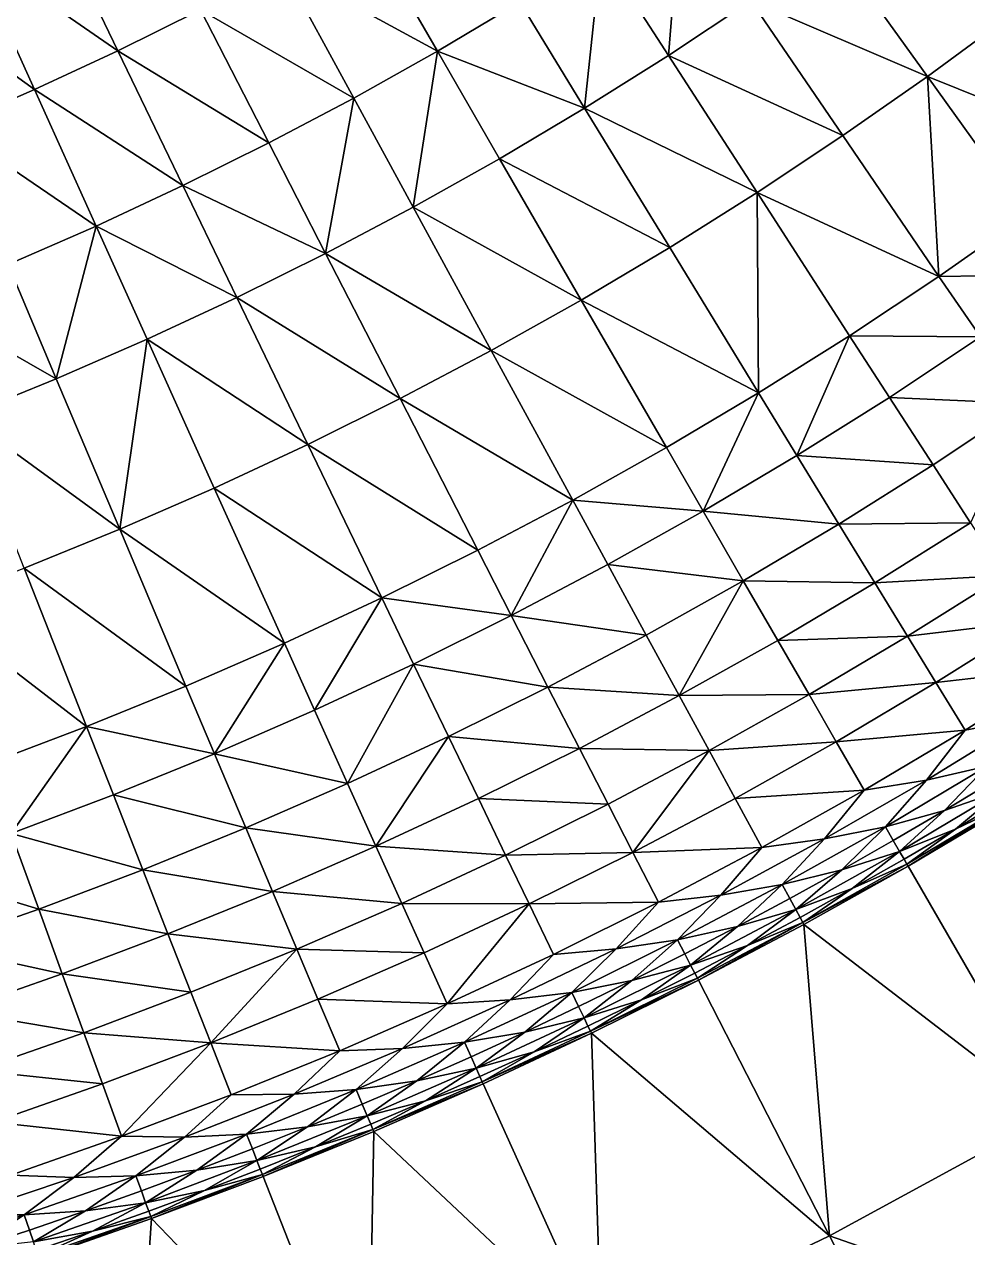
# Model space of a CAD drawing. Header units: millimetres. Extents: x -3250 to 5350, y -3250 to 3250.
# Drawn here: x 789 to 1281, y -2359 to -1725 of the extents above; entities that cross this region are included whole.
import ezdxf

# ---------------------------------------------------------------- set-up
doc = ezdxf.new("R2010")
doc.units = ezdxf.units.MM
doc.header["$MEASUREMENT"] = 0
doc.layers.add('MESH_3D', color=2, linetype='CONTINUOUS')

msp = doc.modelspace()

# ---------------------------------------------------------------- linework, layer by layer
at = {"layer": 'MESH_3D'}
for points in [[(2150.48, 2436.79, 32500), (-3128.53, 880.23, 32500), (-2326.57, -2269.27, 32500)], [(2150.48, 2436.79, 32500), (-2326.57, -2269.27, 32500), (3105.61, 957.95, 32500)], [(3105.61, 957.95, 32500), (-2326.57, -2269.27, 32500), (-1962.36, -2590.68, 32500)], [(3105.61, 957.95, 32500), (-1962.36, -2590.68, 32500), (-1625, -2814.58, 32500)], [(3105.61, 957.95, 32500), (-1625, -2814.58, 32500), (-723.19, -3168.52, 32500)], [(3105.61, 957.95, 32500), (-723.19, -3168.52, 32500), (1410.12, -2928.15, 32500)], [(1124.9, -1741.69, -698.41), (1089.74, -1687.25, -744.25), (1131.47, -1659.56, -744.25)], [(1167.97, -1713.1, -698.41), (1124.9, -1741.69, -698.41), (1131.47, -1659.56, -744.25)], [(837.56, -1739.21, -794.3), (760.88, -1686.29, -840.76), (802.68, -1666.79, -840.76)], [(880.66, -1717.79, -794.3), (837.56, -1739.21, -794.3), (802.68, -1666.79, -840.76)], [(1004.29, -1739.47, -744.25), (923.21, -1695.3, -794.3), (965.19, -1671.76, -794.3)], [(1047.34, -1713.9, -744.25), (1004.29, -1739.47, -744.25), (965.19, -1671.76, -794.3)], [(1260.11, -1752.71, -630.5), (1167.97, -1713.1, -698.41), (1210.32, -1683.45, -698.41)], [(1303.42, -1720.75, -630.5), (1260.11, -1752.71, -630.5), (1210.32, -1683.45, -698.41)], [(793.94, -1759.55, -794.3), (718.6, -1704.73, -840.76), (760.88, -1686.29, -840.76)], [(837.56, -1739.21, -794.3), (793.94, -1759.55, -794.3), (760.88, -1686.29, -840.76)], [(1081.13, -1769.19, -698.41), (1047.34, -1713.9, -744.25), (1089.74, -1687.25, -744.25)], [(1124.9, -1741.69, -698.41), (1081.13, -1769.19, -698.41), (1089.74, -1687.25, -744.25)], [(960.61, -1763.97, -744.25), (880.66, -1717.79, -794.3), (923.21, -1695.3, -794.3)], [(1004.29, -1739.47, -744.25), (960.61, -1763.97, -744.25), (923.21, -1695.3, -794.3)], [(793.94, -1759.55, -794.3), (749.83, -1778.8, -794.3), (718.6, -1704.73, -840.76)], [(1081.13, -1769.19, -698.41), (1004.29, -1739.47, -744.25), (1047.34, -1713.9, -744.25)], [(1216.02, -1783.58, -630.5), (1124.9, -1741.69, -698.41), (1167.97, -1713.1, -698.41)], [(1260.11, -1752.71, -630.5), (1216.02, -1783.58, -630.5), (1167.97, -1713.1, -698.41)], [(916.33, -1787.37, -744.25), (837.56, -1739.21, -794.3), (880.66, -1717.79, -794.3)], [(960.61, -1763.97, -744.25), (916.33, -1787.37, -744.25), (880.66, -1717.79, -794.3)], [(1357.13, -1791.65, -547.31), (1260.11, -1752.71, -630.5), (1303.42, -1720.75, -630.5)], [(871.49, -1809.66, -744.25), (793.94, -1759.55, -794.3), (837.56, -1739.21, -794.3)], [(916.33, -1787.37, -744.25), (871.49, -1809.66, -744.25), (837.56, -1739.21, -794.3)], [(991.6, -1820.88, -698.41), (960.61, -1763.97, -744.25), (1004.29, -1739.47, -744.25)], [(1036.69, -1795.6, -698.41), (991.6, -1820.88, -698.41), (1004.29, -1739.47, -744.25)], [(1081.13, -1769.19, -698.41), (1036.69, -1795.6, -698.41), (1004.29, -1739.47, -744.25)], [(1171.18, -1813.34, -630.5), (1081.13, -1769.19, -698.41), (1124.9, -1741.69, -698.41)], [(1216.02, -1783.58, -630.5), (1171.18, -1813.34, -630.5), (1124.9, -1741.69, -698.41)], [(1266.13, -1857.07, -547.31), (1216.02, -1783.58, -630.5), (1260.11, -1752.71, -630.5)], [(1312.04, -1824.93, -547.31), (1266.13, -1857.07, -547.31), (1260.11, -1752.71, -630.5)], [(1357.13, -1791.65, -547.31), (1312.04, -1824.93, -547.31), (1260.11, -1752.71, -630.5)], [(826.1, -1830.82, -744.25), (749.83, -1778.8, -794.3), (793.94, -1759.55, -794.3)], [(871.49, -1809.66, -744.25), (826.1, -1830.82, -744.25), (793.94, -1759.55, -794.3)], [(945.9, -1845.04, -698.41), (916.33, -1787.37, -744.25), (960.61, -1763.97, -744.25)], [(991.6, -1820.88, -698.41), (945.9, -1845.04, -698.41), (960.61, -1763.97, -744.25)], [(1125.61, -1841.97, -630.5), (1036.69, -1795.6, -698.41), (1081.13, -1769.19, -698.41)], [(1171.18, -1813.34, -630.5), (1125.61, -1841.97, -630.5), (1081.13, -1769.19, -698.41)], [(826.1, -1830.82, -744.25), (780.2, -1850.85, -744.25), (749.83, -1778.8, -794.3)], [(1266.13, -1857.07, -547.31), (1171.18, -1813.34, -630.5), (1216.02, -1783.58, -630.5)], [(945.9, -1845.04, -698.41), (871.49, -1809.66, -744.25), (916.33, -1787.37, -744.25)], [(1079.34, -1869.46, -630.5), (991.6, -1820.88, -698.41), (1036.69, -1795.6, -698.41)], [(1125.61, -1841.97, -630.5), (1079.34, -1869.46, -630.5), (1036.69, -1795.6, -698.41)], [(899.6, -1868.05, -698.41), (826.1, -1830.82, -744.25), (871.49, -1809.66, -744.25)], [(945.9, -1845.04, -698.41), (899.6, -1868.05, -698.41), (871.49, -1809.66, -744.25)], [(1171.99, -1917.88, -547.31), (1125.61, -1841.97, -630.5), (1171.18, -1813.34, -630.5)], [(1219.44, -1888.06, -547.31), (1171.99, -1917.88, -547.31), (1171.18, -1813.34, -630.5)], [(1266.13, -1857.07, -547.31), (1219.44, -1888.06, -547.31), (1171.18, -1813.34, -630.5)], [(1032.39, -1895.79, -630.5), (945.9, -1845.04, -698.41), (991.6, -1820.88, -698.41)], [(1079.34, -1869.46, -630.5), (1032.39, -1895.79, -630.5), (991.6, -1820.88, -698.41)], [(1334.4, -1856.04, -506.08), (1266.13, -1857.07, -547.31), (1312.04, -1824.93, -547.31)], [(805.37, -1910.57, -698.41), (780.2, -1850.85, -744.25), (826.1, -1830.82, -744.25)], [(852.75, -1889.89, -698.41), (805.37, -1910.57, -698.41), (826.1, -1830.82, -744.25)], [(899.6, -1868.05, -698.41), (852.75, -1889.89, -698.41), (826.1, -1830.82, -744.25)], [(1171.99, -1917.88, -547.31), (1079.34, -1869.46, -630.5), (1125.61, -1841.97, -630.5)], [(984.81, -1920.94, -630.5), (899.6, -1868.05, -698.41), (945.9, -1845.04, -698.41)], [(1032.39, -1895.79, -630.5), (984.81, -1920.94, -630.5), (945.9, -1845.04, -698.41)], [(805.37, -1910.57, -698.41), (733.81, -1869.73, -744.25), (780.2, -1850.85, -744.25)], [(1334.4, -1856.04, -506.08), (1287.72, -1888.73, -506.08), (1266.13, -1857.07, -547.31)], [(1287.72, -1888.73, -506.08), (1219.44, -1888.06, -547.31), (1266.13, -1857.07, -547.31)], [(936.61, -1944.9, -630.5), (852.75, -1889.89, -698.41), (899.6, -1868.05, -698.41)], [(984.81, -1920.94, -630.5), (936.61, -1944.9, -630.5), (899.6, -1868.05, -698.41)], [(1123.81, -1946.5, -547.31), (1032.39, -1895.79, -630.5), (1079.34, -1869.46, -630.5)], [(1171.99, -1917.88, -547.31), (1123.81, -1946.5, -547.31), (1079.34, -1869.46, -630.5)], [(805.37, -1910.57, -698.41), (757.49, -1930.05, -698.41), (733.81, -1869.73, -744.25)], [(1191.97, -1950.57, -506.08), (1171.99, -1917.88, -547.31), (1219.44, -1888.06, -547.31)], [(1240.23, -1920.25, -506.08), (1191.97, -1950.57, -506.08), (1219.44, -1888.06, -547.31)], [(1287.72, -1888.73, -506.08), (1240.23, -1920.25, -506.08), (1219.44, -1888.06, -547.31)], [(838.5, -1989.16, -630.5), (805.37, -1910.57, -698.41), (852.75, -1889.89, -698.41)], [(887.83, -1967.64, -630.5), (838.5, -1989.16, -630.5), (852.75, -1889.89, -698.41)], [(936.61, -1944.9, -630.5), (887.83, -1967.64, -630.5), (852.75, -1889.89, -698.41)], [(1311.37, -1923.43, -455.71), (1240.23, -1920.25, -506.08), (1287.72, -1888.73, -506.08)], [(1074.94, -1973.91, -547.31), (984.81, -1920.94, -630.5), (1032.39, -1895.79, -630.5)], [(1123.81, -1946.5, -547.31), (1074.94, -1973.91, -547.31), (1032.39, -1895.79, -630.5)], [(838.5, -1989.16, -630.5), (757.49, -1930.05, -698.41), (805.37, -1910.57, -698.41)], [(1142.97, -1979.68, -506.08), (1123.81, -1946.5, -547.31), (1171.99, -1917.88, -547.31)], [(1191.97, -1950.57, -506.08), (1142.97, -1979.68, -506.08), (1171.99, -1917.88, -547.31)], [(1263.01, -1955.53, -455.71), (1191.97, -1950.57, -506.08), (1240.23, -1920.25, -506.08)], [(1311.37, -1923.43, -455.71), (1263.01, -1955.53, -455.71), (1240.23, -1920.25, -506.08)], [(1025.39, -2000.1, -547.31), (936.61, -1944.9, -630.5), (984.81, -1920.94, -630.5)], [(1074.94, -1973.91, -547.31), (1025.39, -2000.1, -547.31), (984.81, -1920.94, -630.5)], [(1282.54, -1985.76, -406.77), (1263.01, -1955.53, -455.71), (1311.37, -1923.43, -455.71)], [(838.5, -1989.16, -630.5), (788.65, -2009.45, -630.5), (757.49, -1930.05, -698.41)], [(975.21, -2025.04, -547.31), (887.83, -1967.64, -630.5), (936.61, -1944.9, -630.5)], [(1025.39, -2000.1, -547.31), (975.21, -2025.04, -547.31), (936.61, -1944.9, -630.5)], [(1142.97, -1979.68, -506.08), (1074.94, -1973.91, -547.31), (1123.81, -1946.5, -547.31)], [(1213.87, -1986.41, -455.71), (1142.97, -1979.68, -506.08), (1191.97, -1950.57, -506.08)], [(1263.01, -1955.53, -455.71), (1213.87, -1986.41, -455.71), (1191.97, -1950.57, -506.08)], [(1282.54, -1985.76, -406.77), (1213.87, -1986.41, -455.71), (1263.01, -1955.53, -455.71)], [(924.42, -2048.72, -547.31), (838.5, -1989.16, -630.5), (887.83, -1967.64, -630.5)], [(975.21, -2025.04, -547.31), (924.42, -2048.72, -547.31), (887.83, -1967.64, -630.5)], [(1042.87, -2034.2, -506.08), (1025.39, -2000.1, -547.31), (1074.94, -1973.91, -547.31)], [(1093.26, -2007.56, -506.08), (1042.87, -2034.2, -506.08), (1074.94, -1973.91, -547.31)], [(1142.97, -1979.68, -506.08), (1093.26, -2007.56, -506.08), (1074.94, -1973.91, -547.31)], [(1163.97, -2016.05, -455.71), (1093.26, -2007.56, -506.08), (1142.97, -1979.68, -506.08)], [(1213.87, -1986.41, -455.71), (1163.97, -2016.05, -455.71), (1142.97, -1979.68, -506.08)], [(873.06, -2071.13, -547.31), (788.65, -2009.45, -630.5), (838.5, -1989.16, -630.5)], [(924.42, -2048.72, -547.31), (873.06, -2071.13, -547.31), (838.5, -1989.16, -630.5)], [(1232.63, -2017.12, -406.77), (1163.97, -2016.05, -455.71), (1213.87, -1986.41, -455.71)], [(1282.54, -1985.76, -406.77), (1232.63, -2017.12, -406.77), (1213.87, -1986.41, -455.71)], [(1300.28, -2013.23, -355.73), (1232.63, -2017.12, -406.77), (1282.54, -1985.76, -406.77)], [(1042.87, -2034.2, -506.08), (975.21, -2025.04, -547.31), (1025.39, -2000.1, -547.31)], [(1113.35, -2044.45, -455.71), (1042.87, -2034.2, -506.08), (1093.26, -2007.56, -506.08)], [(1163.97, -2016.05, -455.71), (1113.35, -2044.45, -455.71), (1093.26, -2007.56, -506.08)], [(821.15, -2092.25, -547.31), (738.31, -2028.49, -630.5), (788.65, -2009.45, -630.5)], [(873.06, -2071.13, -547.31), (821.15, -2092.25, -547.31), (788.65, -2009.45, -630.5)], [(1300.28, -2013.23, -355.73), (1249.69, -2045.02, -355.73), (1232.63, -2017.12, -406.77)], [(1315.69, -2037.09, -303.82), (1249.69, -2045.02, -355.73), (1300.28, -2013.23, -355.73)], [(1130.56, -2076.05, -406.77), (1113.35, -2044.45, -455.71), (1163.97, -2016.05, -455.71)], [(1181.96, -2047.22, -406.77), (1130.56, -2076.05, -406.77), (1163.97, -2016.05, -455.71)], [(1232.63, -2017.12, -406.77), (1181.96, -2047.22, -406.77), (1163.97, -2016.05, -455.71)], [(1249.69, -2045.02, -355.73), (1181.96, -2047.22, -406.77), (1232.63, -2017.12, -406.77)], [(940.18, -2083.65, -506.08), (924.42, -2048.72, -547.31), (975.21, -2025.04, -547.31)], [(991.83, -2059.56, -506.08), (940.18, -2083.65, -506.08), (975.21, -2025.04, -547.31)], [(1042.87, -2034.2, -506.08), (991.83, -2059.56, -506.08), (975.21, -2025.04, -547.31)], [(821.15, -2092.25, -547.31), (768.73, -2112.08, -547.31), (738.31, -2028.49, -630.5)], [(1062.03, -2071.57, -455.71), (991.83, -2059.56, -506.08), (1042.87, -2034.2, -506.08)], [(1113.35, -2044.45, -455.71), (1062.03, -2071.57, -455.71), (1042.87, -2034.2, -506.08)], [(1315.69, -2037.09, -303.82), (1264.5, -2069.26, -303.82), (1249.69, -2045.02, -355.73)], [(1331.53, -2061.61, -238.11), (1264.5, -2069.26, -303.82), (1315.69, -2037.09, -303.82)], [(1130.56, -2076.05, -406.77), (1062.03, -2071.57, -455.71), (1113.35, -2044.45, -455.71)], [(1249.69, -2045.02, -355.73), (1198.31, -2075.54, -355.73), (1181.96, -2047.22, -406.77)], [(1264.5, -2069.26, -303.82), (1198.31, -2075.54, -355.73), (1249.69, -2045.02, -355.73)], [(887.94, -2106.44, -506.08), (873.06, -2071.13, -547.31), (924.42, -2048.72, -547.31)], [(940.18, -2083.65, -506.08), (887.94, -2106.44, -506.08), (924.42, -2048.72, -547.31)], [(1198.31, -2075.54, -355.73), (1130.56, -2076.05, -406.77), (1181.96, -2047.22, -406.77)], [(957.45, -2121.93, -455.71), (940.18, -2083.65, -506.08), (991.83, -2059.56, -506.08)], [(1010.06, -2097.4, -455.71), (957.45, -2121.93, -455.71), (991.83, -2059.56, -506.08)], [(1062.03, -2071.57, -455.71), (1010.06, -2097.4, -455.71), (991.83, -2059.56, -506.08)], [(1331.53, -2061.61, -238.11), (1279.72, -2094.17, -238.11), (1264.5, -2069.26, -303.82)], [(1312.03, -2088.08, -205.25), (1279.72, -2094.17, -238.11), (1331.53, -2061.61, -238.11)], [(887.94, -2106.44, -506.08), (821.15, -2092.25, -547.31), (873.06, -2071.13, -547.31)], [(1078.45, -2103.59, -406.77), (1010.06, -2097.4, -455.71), (1062.03, -2071.57, -455.71)], [(1130.56, -2076.05, -406.77), (1078.45, -2103.59, -406.77), (1062.03, -2071.57, -455.71)], [(1264.5, -2069.26, -303.82), (1212.52, -2100.14, -303.82), (1198.31, -2075.54, -355.73)], [(1279.72, -2094.17, -238.11), (1212.52, -2100.14, -303.82), (1264.5, -2069.26, -303.82)], [(1146.2, -2104.77, -355.73), (1078.45, -2103.59, -406.77), (1130.56, -2076.05, -406.77)], [(1198.31, -2075.54, -355.73), (1146.2, -2104.77, -355.73), (1130.56, -2076.05, -406.77)], [(1212.52, -2100.14, -303.82), (1146.2, -2104.77, -355.73), (1198.31, -2075.54, -355.73)], [(957.45, -2121.93, -455.71), (887.94, -2106.44, -506.08), (940.18, -2083.65, -506.08)], [(1312.03, -2088.08, -205.25), (1291.21, -2112.97, -171.85), (1259.56, -2120.14, -205.25)], [(1312.03, -2088.08, -205.25), (1259.56, -2120.14, -205.25), (1279.72, -2094.17, -238.11)], [(781.84, -2148.08, -506.08), (768.73, -2112.08, -547.31), (821.15, -2092.25, -547.31)], [(835.15, -2127.92, -506.08), (781.84, -2148.08, -506.08), (821.15, -2092.25, -547.31)], [(887.94, -2106.44, -506.08), (835.15, -2127.92, -506.08), (821.15, -2092.25, -547.31)], [(972.25, -2154.73, -406.77), (957.45, -2121.93, -455.71), (1010.06, -2097.4, -455.71)], [(1025.67, -2129.82, -406.77), (972.25, -2154.73, -406.77), (1010.06, -2097.4, -455.71)], [(1078.45, -2103.59, -406.77), (1025.67, -2129.82, -406.77), (1010.06, -2097.4, -455.71)], [(1279.72, -2094.17, -238.11), (1227.11, -2125.42, -238.11), (1212.52, -2100.14, -303.82)], [(1259.56, -2120.14, -205.25), (1227.11, -2125.42, -238.11), (1279.72, -2094.17, -238.11)], [(1093.37, -2132.69, -355.73), (1025.67, -2129.82, -406.77), (1078.45, -2103.59, -406.77)], [(1146.2, -2104.77, -355.73), (1093.37, -2132.69, -355.73), (1078.45, -2103.59, -406.77)], [(1212.52, -2100.14, -303.82), (1159.78, -2129.71, -303.82), (1146.2, -2104.77, -355.73)], [(1227.11, -2125.42, -238.11), (1159.78, -2129.71, -303.82), (1212.52, -2100.14, -303.82)], [(904.25, -2145.14, -455.71), (835.15, -2127.92, -506.08), (887.94, -2106.44, -506.08)], [(957.45, -2121.93, -455.71), (904.25, -2145.14, -455.71), (887.94, -2106.44, -506.08)], [(1106.32, -2157.97, -303.82), (1093.37, -2132.69, -355.73), (1146.2, -2104.77, -355.73)], [(1159.78, -2129.71, -303.82), (1106.32, -2157.97, -303.82), (1146.2, -2104.77, -355.73)], [(1259.56, -2120.14, -205.25), (1291.21, -2112.97, -171.85), (1238.13, -2144.5, -171.85)], [(1269, -2136.03, -138.74), (1238.13, -2144.5, -171.85), (1291.21, -2112.97, -171.85)], [(1295.53, -2120.05, -138.74), (1269, -2136.03, -138.74), (1291.21, -2112.97, -171.85)], [(972.25, -2154.73, -406.77), (904.25, -2145.14, -455.71), (957.45, -2121.93, -455.71)], [(1259.56, -2120.14, -205.25), (1206.31, -2150.88, -205.25), (1227.11, -2125.42, -238.11)], [(1259.56, -2120.14, -205.25), (1238.13, -2144.5, -171.85), (1206.31, -2150.88, -205.25)], [(1295.53, -2120.05, -138.74), (1298.96, -2125.65, -105.25), (1269, -2136.03, -138.74)], [(850.49, -2167.02, -455.71), (781.84, -2148.08, -506.08), (835.15, -2127.92, -506.08)], [(904.25, -2145.14, -455.71), (850.49, -2167.02, -455.71), (835.15, -2127.92, -506.08)], [(1227.11, -2125.42, -238.11), (1173.74, -2155.35, -238.11), (1159.78, -2129.71, -303.82)], [(1206.31, -2150.88, -205.25), (1173.74, -2155.35, -238.11), (1227.11, -2125.42, -238.11)], [(1269, -2136.03, -138.74), (1298.96, -2125.65, -105.25), (1245.56, -2157.38, -105.25)], [(1274.78, -2145.75, -71.93), (1245.56, -2157.38, -105.25), (1298.96, -2125.65, -105.25)], [(1301.43, -2129.69, -71.93), (1274.78, -2145.75, -71.93), (1298.96, -2125.65, -105.25)], [(1039.86, -2159.29, -355.73), (972.25, -2154.73, -406.77), (1025.67, -2129.82, -406.77)], [(1093.37, -2132.69, -355.73), (1039.86, -2159.29, -355.73), (1025.67, -2129.82, -406.77)], [(1106.32, -2157.97, -303.82), (1039.86, -2159.29, -355.73), (1093.37, -2132.69, -355.73)], [(1173.74, -2155.35, -238.11), (1106.32, -2157.97, -303.82), (1159.78, -2129.71, -303.82)], [(1302.97, -2132.22, -38.42), (1250, -2165.06), (1249.41, -2164.04, -38.42)], [(1274.78, -2145.75, -71.93), (1302.97, -2132.22, -38.42), (1249.41, -2164.04, -38.42)], [(1302.97, -2132.22, -38.42), (1303.59, -2133.23), (1250, -2165.06)], [(1303.59, -2133.23, 24000), (1250, -2165.06), (1303.59, -2133.23)], [(1303.59, -2133.23, 24000), (1250, -2165.06, 24000), (1250, -2165.06)], [(1325, -2294.97, 24200), (1250, -2165.06, 24000), (1303.59, -2133.23, 24000)], [(1301.43, -2129.69, -71.93), (1302.97, -2132.22, -38.42), (1274.78, -2145.75, -71.93)], [(1269, -2136.03, -138.74), (1242.28, -2151.69, -138.74), (1238.13, -2144.5, -171.85)], [(1269, -2136.03, -138.74), (1245.56, -2157.38, -105.25), (1242.28, -2151.69, -138.74)], [(796.2, -2187.55, -455.71), (728.04, -2166.91, -506.08), (781.84, -2148.08, -506.08)], [(850.49, -2167.02, -455.71), (796.2, -2187.55, -455.71), (781.84, -2148.08, -506.08)], [(918.23, -2178.3, -406.77), (850.49, -2167.02, -455.71), (904.25, -2145.14, -455.71)], [(972.25, -2154.73, -406.77), (918.23, -2178.3, -406.77), (904.25, -2145.14, -455.71)], [(1206.31, -2150.88, -205.25), (1238.13, -2144.5, -171.85), (1184.28, -2174.71, -171.85)], [(1215.36, -2167, -138.74), (1184.28, -2174.71, -171.85), (1238.13, -2144.5, -171.85)], [(1242.28, -2151.69, -138.74), (1215.36, -2167, -138.74), (1238.13, -2144.5, -171.85)], [(1274.78, -2145.75, -71.93), (1247.93, -2161.48, -71.93), (1245.56, -2157.38, -105.25)], [(1274.78, -2145.75, -71.93), (1249.41, -2164.04, -38.42), (1247.93, -2161.48, -71.93)], [(985.7, -2184.54, -355.73), (918.23, -2178.3, -406.77), (972.25, -2154.73, -406.77)], [(1039.86, -2159.29, -355.73), (985.7, -2184.54, -355.73), (972.25, -2154.73, -406.77)], [(1206.31, -2150.88, -205.25), (1152.32, -2180.29, -205.25), (1173.74, -2155.35, -238.11)], [(1206.31, -2150.88, -205.25), (1184.28, -2174.71, -171.85), (1152.32, -2180.29, -205.25)], [(1242.28, -2151.69, -138.74), (1245.56, -2157.38, -105.25), (1215.36, -2167, -138.74)], [(1052.18, -2184.88, -303.82), (985.7, -2184.54, -355.73), (1039.86, -2159.29, -355.73)], [(1106.32, -2157.97, -303.82), (1052.18, -2184.88, -303.82), (1039.86, -2159.29, -355.73)], [(1119.64, -2183.95, -238.11), (1052.18, -2184.88, -303.82), (1106.32, -2157.97, -303.82)], [(1173.74, -2155.35, -238.11), (1119.64, -2183.95, -238.11), (1106.32, -2157.97, -303.82)], [(1152.32, -2180.29, -205.25), (1119.64, -2183.95, -238.11), (1173.74, -2155.35, -238.11)], [(1215.36, -2167, -138.74), (1245.56, -2157.38, -105.25), (1191.39, -2187.76, -105.25)], [(1220.89, -2176.86, -71.93), (1191.39, -2187.76, -105.25), (1245.56, -2157.38, -105.25)], [(1247.93, -2161.48, -71.93), (1220.89, -2176.86, -71.93), (1245.56, -2157.38, -105.25)], [(796.2, -2187.55, -455.71), (741.42, -2206.72, -455.71), (728.04, -2166.91, -506.08)], [(863.64, -2200.52, -406.77), (796.2, -2187.55, -455.71), (850.49, -2167.02, -455.71)], [(918.23, -2178.3, -406.77), (863.64, -2200.52, -406.77), (850.49, -2167.02, -455.71)], [(1215.36, -2167, -138.74), (1188.25, -2181.99, -138.74), (1184.28, -2174.71, -171.85)], [(1215.36, -2167, -138.74), (1191.39, -2187.76, -105.25), (1188.25, -2181.99, -138.74)], [(1249.41, -2164.04, -38.42), (1250, -2165.06), (1195.07, -2194.52, -38.42)], [(1220.89, -2176.86, -71.93), (1249.41, -2164.04, -38.42), (1195.07, -2194.52, -38.42)], [(1195.07, -2194.52, -38.42), (1250, -2165.06), (1195.63, -2195.55)], [(1250, -2165.06, 24000), (1195.63, -2195.55), (1250, -2165.06)], [(1250, -2165.06, 24000), (1195.63, -2195.55, 24000), (1195.63, -2195.55)], [(1325, -2294.97, 24200), (1195.63, -2195.55, 24000), (1250, -2165.06, 24000)], [(1247.93, -2161.48, -71.93), (1249.41, -2164.04, -38.42), (1220.89, -2176.86, -71.93)], [(930.93, -2208.44, -355.73), (863.64, -2200.52, -406.77), (918.23, -2178.3, -406.77)], [(985.7, -2184.54, -355.73), (930.93, -2208.44, -355.73), (918.23, -2178.3, -406.77)], [(1152.32, -2180.29, -205.25), (1184.28, -2174.71, -171.85), (1129.7, -2203.55, -171.85)], [(1160.95, -2196.63, -138.74), (1129.7, -2203.55, -171.85), (1184.28, -2174.71, -171.85)], [(1188.25, -2181.99, -138.74), (1160.95, -2196.63, -138.74), (1184.28, -2174.71, -171.85)], [(1220.89, -2176.86, -71.93), (1193.65, -2191.92, -71.93), (1191.39, -2187.76, -105.25)], [(1220.89, -2176.86, -71.93), (1195.07, -2194.52, -38.42), (1193.65, -2191.92, -71.93)], [(997.38, -2210.43, -303.82), (930.93, -2208.44, -355.73), (985.7, -2184.54, -355.73)], [(1052.18, -2184.88, -303.82), (997.38, -2210.43, -303.82), (985.7, -2184.54, -355.73)], [(1009.39, -2237.04, -238.11), (997.38, -2210.43, -303.82), (1052.18, -2184.88, -303.82)], [(1064.85, -2211.18, -238.11), (1009.39, -2237.04, -238.11), (1052.18, -2184.88, -303.82)], [(1119.64, -2183.95, -238.11), (1064.85, -2211.18, -238.11), (1052.18, -2184.88, -303.82)], [(1097.6, -2208.34, -205.25), (1064.85, -2211.18, -238.11), (1119.64, -2183.95, -238.11)], [(1152.32, -2180.29, -205.25), (1129.7, -2203.55, -171.85), (1097.6, -2208.34, -205.25)], [(1152.32, -2180.29, -205.25), (1097.6, -2208.34, -205.25), (1119.64, -2183.95, -238.11)], [(1188.25, -2181.99, -138.74), (1191.39, -2187.76, -105.25), (1160.95, -2196.63, -138.74)], [(808.51, -2221.36, -406.77), (741.42, -2206.72, -455.71), (796.2, -2187.55, -455.71)], [(863.64, -2200.52, -406.77), (808.51, -2221.36, -406.77), (796.2, -2187.55, -455.71)], [(1160.95, -2196.63, -138.74), (1191.39, -2187.76, -105.25), (1136.48, -2216.78, -105.25)], [(1166.24, -2206.63, -71.93), (1136.48, -2216.78, -105.25), (1191.39, -2187.76, -105.25)], [(1193.65, -2191.92, -71.93), (1166.24, -2206.63, -71.93), (1191.39, -2187.76, -105.25)], [(1193.65, -2191.92, -71.93), (1195.07, -2194.52, -38.42), (1166.24, -2206.63, -71.93)], [(1160.95, -2196.63, -138.74), (1133.48, -2210.93, -138.74), (1129.7, -2203.55, -171.85)], [(1160.95, -2196.63, -138.74), (1136.48, -2216.78, -105.25), (1133.48, -2210.93, -138.74)], [(1195.07, -2194.52, -38.42), (1140.53, -2224.68), (1139.99, -2223.63, -38.42)], [(1166.24, -2206.63, -71.93), (1195.07, -2194.52, -38.42), (1139.99, -2223.63, -38.42)], [(1195.07, -2194.52, -38.42), (1195.63, -2195.55), (1140.53, -2224.68)], [(1195.63, -2195.55, 24000), (1140.53, -2224.68), (1195.63, -2195.55)], [(1195.63, -2195.55, 24000), (1140.53, -2224.68, 24000), (1140.53, -2224.68)], [(1208.96, -2358.16, 24200), (1140.53, -2224.68, 24000), (1195.63, -2195.55, 24000)], [(1325, -2294.97, 24200), (1208.96, -2358.16, 24200), (1195.63, -2195.55, 24000)], [(875.59, -2230.96, -355.73), (808.51, -2221.36, -406.77), (863.64, -2200.52, -406.77)], [(930.93, -2208.44, -355.73), (875.59, -2230.96, -355.73), (863.64, -2200.52, -406.77)], [(1097.6, -2208.34, -205.25), (1129.7, -2203.55, -171.85), (1074.41, -2231.03, -171.85)], [(1105.83, -2224.89, -138.74), (1074.41, -2231.03, -171.85), (1129.7, -2203.55, -171.85)], [(1133.48, -2210.93, -138.74), (1105.83, -2224.89, -138.74), (1129.7, -2203.55, -171.85)], [(808.51, -2221.36, -406.77), (752.88, -2240.83, -406.77), (741.42, -2206.72, -455.71)], [(885.96, -2257.4, -303.82), (875.59, -2230.96, -355.73), (930.93, -2208.44, -355.73)], [(941.97, -2234.61, -303.82), (885.96, -2257.4, -303.82), (930.93, -2208.44, -355.73)], [(997.38, -2210.43, -303.82), (941.97, -2234.61, -303.82), (930.93, -2208.44, -355.73)], [(1009.39, -2237.04, -238.11), (941.97, -2234.61, -303.82), (997.38, -2210.43, -303.82)], [(1042.2, -2235.02, -205.25), (1009.39, -2237.04, -238.11), (1064.85, -2211.18, -238.11)], [(1097.6, -2208.34, -205.25), (1042.2, -2235.02, -205.25), (1064.85, -2211.18, -238.11)], [(1097.6, -2208.34, -205.25), (1074.41, -2231.03, -171.85), (1042.2, -2235.02, -205.25)], [(1133.48, -2210.93, -138.74), (1136.48, -2216.78, -105.25), (1105.83, -2224.89, -138.74)], [(1166.24, -2206.63, -71.93), (1138.64, -2220.99, -71.93), (1136.48, -2216.78, -105.25)], [(1166.24, -2206.63, -71.93), (1139.99, -2223.63, -38.42), (1138.64, -2220.99, -71.93)], [(1105.83, -2224.89, -138.74), (1136.48, -2216.78, -105.25), (1080.86, -2244.42, -105.25)], [(1110.86, -2235.01, -71.93), (1080.86, -2244.42, -105.25), (1136.48, -2216.78, -105.25)], [(1138.64, -2220.99, -71.93), (1110.86, -2235.01, -71.93), (1136.48, -2216.78, -105.25)], [(819.7, -2252.09, -355.73), (752.88, -2240.83, -406.77), (808.51, -2221.36, -406.77)], [(875.59, -2230.96, -355.73), (819.7, -2252.09, -355.73), (808.51, -2221.36, -406.77)], [(1139.99, -2223.63, -38.42), (1140.53, -2224.68), (1084.2, -2251.36, -38.42)], [(1110.86, -2235.01, -71.93), (1139.99, -2223.63, -38.42), (1084.2, -2251.36, -38.42)], [(1138.64, -2220.99, -71.93), (1139.99, -2223.63, -38.42), (1110.86, -2235.01, -71.93)], [(1105.83, -2224.89, -138.74), (1078.01, -2238.5, -138.74), (1074.41, -2231.03, -171.85)], [(1105.83, -2224.89, -138.74), (1080.86, -2244.42, -105.25), (1078.01, -2238.5, -138.74)], [(1084.2, -2251.36, -38.42), (1140.53, -2224.68), (1084.71, -2252.42)], [(1140.53, -2224.68, 24000), (1084.71, -2252.42), (1140.53, -2224.68)], [(1140.53, -2224.68, 24000), (1084.71, -2252.42, 24000), (1084.71, -2252.42)], [(1208.96, -2358.16, 24200), (1084.71, -2252.42, 24000), (1140.53, -2224.68, 24000)], [(885.96, -2257.4, -303.82), (819.7, -2252.09, -355.73), (875.59, -2230.96, -355.73)], [(953.31, -2261.51, -238.11), (885.96, -2257.4, -303.82), (941.97, -2234.61, -303.82)], [(1009.39, -2237.04, -238.11), (953.31, -2261.51, -238.11), (941.97, -2234.61, -303.82)], [(986.16, -2260.3, -205.25), (953.31, -2261.51, -238.11), (1009.39, -2237.04, -238.11)], [(1042.2, -2235.02, -205.25), (986.16, -2260.3, -205.25), (1009.39, -2237.04, -238.11)], [(1042.2, -2235.02, -205.25), (1018.45, -2257.13, -171.85), (986.16, -2260.3, -205.25)], [(1042.2, -2235.02, -205.25), (1074.41, -2231.03, -171.85), (1018.45, -2257.13, -171.85)], [(1050.02, -2251.77, -138.74), (1018.45, -2257.13, -171.85), (1074.41, -2231.03, -171.85)], [(1078.01, -2238.5, -138.74), (1050.02, -2251.77, -138.74), (1074.41, -2231.03, -171.85)], [(1110.86, -2235.01, -71.93), (1082.91, -2248.69, -71.93), (1080.86, -2244.42, -105.25)], [(1110.86, -2235.01, -71.93), (1084.2, -2251.36, -38.42), (1082.91, -2248.69, -71.93)], [(819.7, -2252.09, -355.73), (763.29, -2271.83, -355.73), (752.88, -2240.83, -406.77)], [(1078.01, -2238.5, -138.74), (1080.86, -2244.42, -105.25), (1050.02, -2251.77, -138.74)], [(1050.02, -2251.77, -138.74), (1080.86, -2244.42, -105.25), (1024.57, -2270.67, -105.25)], [(1054.79, -2262.01, -71.93), (1024.57, -2270.67, -105.25), (1080.86, -2244.42, -105.25)], [(1082.91, -2248.69, -71.93), (1054.79, -2262.01, -71.93), (1080.86, -2244.42, -105.25)], [(1082.91, -2248.69, -71.93), (1084.2, -2251.36, -38.42), (1054.79, -2262.01, -71.93)], [(829.41, -2278.78, -303.82), (763.29, -2271.83, -355.73), (819.7, -2252.09, -355.73)], [(885.96, -2257.4, -303.82), (829.41, -2278.78, -303.82), (819.7, -2252.09, -355.73)], [(1050.02, -2251.77, -138.74), (1021.86, -2264.68, -138.74), (1018.45, -2257.13, -171.85)], [(1050.02, -2251.77, -138.74), (1024.57, -2270.67, -105.25), (1021.86, -2264.68, -138.74)], [(1084.2, -2251.36, -38.42), (1084.71, -2252.42), (1027.73, -2277.69, -38.42)], [(1054.79, -2262.01, -71.93), (1084.2, -2251.36, -38.42), (1027.73, -2277.69, -38.42)], [(1027.73, -2277.69, -38.42), (1084.71, -2252.42), (1028.22, -2278.76)], [(1084.71, -2252.42, 24000), (1028.22, -2278.76), (1084.71, -2252.42)], [(1084.71, -2252.42, 24000), (1028.22, -2278.76, 24000), (1028.22, -2278.76)], [(1089.91, -2415.49, 24200), (1028.22, -2278.76, 24000), (1084.71, -2252.42, 24000)], [(1208.96, -2358.16, 24200), (1089.91, -2415.49, 24200), (1084.71, -2252.42, 24000)], [(839.39, -2306.22, -238.11), (829.41, -2278.78, -303.82), (885.96, -2257.4, -303.82)], [(896.63, -2284.57, -238.11), (839.39, -2306.22, -238.11), (885.96, -2257.4, -303.82)], [(953.31, -2261.51, -238.11), (896.63, -2284.57, -238.11), (885.96, -2257.4, -303.82)], [(929.5, -2284.19, -205.25), (896.63, -2284.57, -238.11), (953.31, -2261.51, -238.11)], [(986.16, -2260.3, -205.25), (929.5, -2284.19, -205.25), (953.31, -2261.51, -238.11)], [(986.16, -2260.3, -205.25), (961.87, -2281.81, -171.85), (929.5, -2284.19, -205.25)], [(986.16, -2260.3, -205.25), (1018.45, -2257.13, -171.85), (961.87, -2281.81, -171.85)], [(993.55, -2277.25, -138.74), (961.87, -2281.81, -171.85), (1018.45, -2257.13, -171.85)], [(1021.86, -2264.68, -138.74), (993.55, -2277.25, -138.74), (1018.45, -2257.13, -171.85)], [(1054.79, -2262.01, -71.93), (1026.51, -2274.99, -71.93), (1024.57, -2270.67, -105.25)], [(1054.79, -2262.01, -71.93), (1027.73, -2277.69, -38.42), (1026.51, -2274.99, -71.93)], [(1021.86, -2264.68, -138.74), (1024.57, -2270.67, -105.25), (993.55, -2277.25, -138.74)], [(829.41, -2278.78, -303.82), (772.34, -2298.75, -303.82), (763.29, -2271.83, -355.73)], [(993.55, -2277.25, -138.74), (1024.57, -2270.67, -105.25), (967.64, -2295.51, -105.25)], [(998.07, -2287.61, -71.93), (967.64, -2295.51, -105.25), (1024.57, -2270.67, -105.25)], [(1026.51, -2274.99, -71.93), (998.07, -2287.61, -71.93), (1024.57, -2270.67, -105.25)], [(1026.51, -2274.99, -71.93), (1027.73, -2277.69, -38.42), (998.07, -2287.61, -71.93)], [(839.39, -2306.22, -238.11), (772.34, -2298.75, -303.82), (829.41, -2278.78, -303.82)], [(993.55, -2277.25, -138.74), (965.09, -2289.46, -138.74), (961.87, -2281.81, -171.85)], [(993.55, -2277.25, -138.74), (967.64, -2295.51, -105.25), (965.09, -2289.46, -138.74)], [(1027.73, -2277.69, -38.42), (1028.22, -2278.76), (970.63, -2302.6, -38.42)], [(998.07, -2287.61, -71.93), (1027.73, -2277.69, -38.42), (970.63, -2302.6, -38.42)], [(970.63, -2302.6, -38.42), (1028.22, -2278.76), (971.09, -2303.69)], [(1028.22, -2278.76, 24000), (971.09, -2303.69), (1028.22, -2278.76)], [(1028.22, -2278.76, 24000), (971.09, -2303.69, 24000), (971.09, -2303.69)], [(1089.91, -2415.49, 24200), (971.09, -2303.69, 24000), (1028.22, -2278.76, 24000)], [(872.27, -2306.65, -205.25), (839.39, -2306.22, -238.11), (896.63, -2284.57, -238.11)], [(929.5, -2284.19, -205.25), (872.27, -2306.65, -205.25), (896.63, -2284.57, -238.11)], [(929.5, -2284.19, -205.25), (904.68, -2305.09, -171.85), (872.27, -2306.65, -205.25)], [(929.5, -2284.19, -205.25), (961.87, -2281.81, -171.85), (904.68, -2305.09, -171.85)], [(936.47, -2301.31, -138.74), (904.68, -2305.09, -171.85), (961.87, -2281.81, -171.85)], [(965.09, -2289.46, -138.74), (936.47, -2301.31, -138.74), (961.87, -2281.81, -171.85)], [(998.07, -2287.61, -71.93), (969.48, -2299.87, -71.93), (967.64, -2295.51, -105.25)], [(998.07, -2287.61, -71.93), (970.63, -2302.6, -38.42), (969.48, -2299.87, -71.93)], [(965.09, -2289.46, -138.74), (967.64, -2295.51, -105.25), (936.47, -2301.31, -138.74)], [(839.39, -2306.22, -238.11), (781.64, -2326.43, -238.11), (772.34, -2298.75, -303.82)], [(936.47, -2301.31, -138.74), (967.64, -2295.51, -105.25), (910.11, -2318.92, -105.25)], [(940.73, -2311.78, -71.93), (910.11, -2318.92, -105.25), (967.64, -2295.51, -105.25)], [(969.48, -2299.87, -71.93), (940.73, -2311.78, -71.93), (967.64, -2295.51, -105.25)], [(969.48, -2299.87, -71.93), (970.63, -2302.6, -38.42), (940.73, -2311.78, -71.93)], [(1400, -2424.87, 24400), (1208.96, -2358.16, 24200), (1325, -2294.97, 24200)], [(814.49, -2327.68, -205.25), (781.64, -2326.43, -238.11), (839.39, -2306.22, -238.11)], [(872.27, -2306.65, -205.25), (814.49, -2327.68, -205.25), (839.39, -2306.22, -238.11)], [(872.27, -2306.65, -205.25), (846.93, -2326.92, -171.85), (814.49, -2327.68, -205.25)], [(872.27, -2306.65, -205.25), (904.68, -2305.09, -171.85), (846.93, -2326.92, -171.85)], [(878.81, -2323.94, -138.74), (846.93, -2326.92, -171.85), (904.68, -2305.09, -171.85)], [(907.71, -2312.8, -138.74), (878.81, -2323.94, -138.74), (904.68, -2305.09, -171.85)], [(936.47, -2301.31, -138.74), (907.71, -2312.8, -138.74), (904.68, -2305.09, -171.85)], [(936.47, -2301.31, -138.74), (910.11, -2318.92, -105.25), (907.71, -2312.8, -138.74)], [(970.63, -2302.6, -38.42), (913.35, -2327.18), (912.92, -2326.09, -38.42)], [(940.73, -2311.78, -71.93), (970.63, -2302.6, -38.42), (912.92, -2326.09, -38.42)], [(970.63, -2302.6, -38.42), (971.09, -2303.69), (913.35, -2327.18)], [(971.09, -2303.69, 24000), (913.35, -2327.18), (971.09, -2303.69)], [(971.09, -2303.69, 24000), (913.35, -2327.18, 24000), (913.35, -2327.18)], [(968.15, -2466.82, 24200), (913.35, -2327.18, 24000), (971.09, -2303.69, 24000)], [(1089.91, -2415.49, 24200), (968.15, -2466.82, 24200), (971.09, -2303.69, 24000)], [(907.71, -2312.8, -138.74), (910.11, -2318.92, -105.25), (878.81, -2323.94, -138.74)], [(940.73, -2311.78, -71.93), (911.84, -2323.33, -71.93), (910.11, -2318.92, -105.25)], [(940.73, -2311.78, -71.93), (912.92, -2326.09, -38.42), (911.84, -2323.33, -71.93)], [(878.81, -2323.94, -138.74), (910.11, -2318.92, -105.25), (852.01, -2340.89, -105.25)], [(882.8, -2334.51, -71.93), (852.01, -2340.89, -105.25), (910.11, -2318.92, -105.25)], [(911.84, -2323.33, -71.93), (882.8, -2334.51, -71.93), (910.11, -2318.92, -105.25)], [(878.81, -2323.94, -138.74), (849.77, -2334.72, -138.74), (846.93, -2326.92, -171.85)], [(878.81, -2323.94, -138.74), (852.01, -2340.89, -105.25), (849.77, -2334.72, -138.74)], [(911.84, -2323.33, -71.93), (912.92, -2326.09, -38.42), (882.8, -2334.51, -71.93)], [(814.49, -2327.68, -205.25), (756.21, -2347.26, -205.25), (781.64, -2326.43, -238.11)], [(814.49, -2327.68, -205.25), (788.66, -2347.31, -171.85), (756.21, -2347.26, -205.25)], [(814.49, -2327.68, -205.25), (846.93, -2326.92, -171.85), (788.66, -2347.31, -171.85)], [(820.6, -2345.13, -138.74), (788.66, -2347.31, -171.85), (846.93, -2326.92, -171.85)], [(849.77, -2334.72, -138.74), (820.6, -2345.13, -138.74), (846.93, -2326.92, -171.85)], [(912.92, -2326.09, -38.42), (855.05, -2349.23), (854.65, -2348.12, -38.42)], [(882.8, -2334.51, -71.93), (912.92, -2326.09, -38.42), (854.65, -2348.12, -38.42)], [(912.92, -2326.09, -38.42), (913.35, -2327.18), (855.05, -2349.23)], [(913.35, -2327.18, 24000), (855.05, -2349.23), (913.35, -2327.18)], [(913.35, -2327.18, 24000), (855.05, -2349.23, 24000), (855.05, -2349.23)], [(968.15, -2466.82, 24200), (855.05, -2349.23, 24000), (913.35, -2327.18, 24000)], [(849.77, -2334.72, -138.74), (852.01, -2340.89, -105.25), (820.6, -2345.13, -138.74)], [(882.8, -2334.51, -71.93), (853.63, -2345.34, -71.93), (852.01, -2340.89, -105.25)], [(882.8, -2334.51, -71.93), (854.65, -2348.12, -38.42), (853.63, -2345.34, -71.93)], [(820.6, -2345.13, -138.74), (852.01, -2340.89, -105.25), (793.39, -2361.4, -105.25)], [(824.33, -2355.8, -71.93), (793.39, -2361.4, -105.25), (852.01, -2340.89, -105.25)], [(853.63, -2345.34, -71.93), (824.33, -2355.8, -71.93), (852.01, -2340.89, -105.25)], [(756.21, -2347.26, -205.25), (788.66, -2347.31, -171.85), (729.89, -2366.25, -171.85)], [(761.87, -2364.86, -138.74), (729.89, -2366.25, -171.85), (788.66, -2347.31, -171.85)], [(791.3, -2355.18, -138.74), (761.87, -2364.86, -138.74), (788.66, -2347.31, -171.85)], [(820.6, -2345.13, -138.74), (791.3, -2355.18, -138.74), (788.66, -2347.31, -171.85)], [(820.6, -2345.13, -138.74), (793.39, -2361.4, -105.25), (791.3, -2355.18, -138.74)], [(854.65, -2348.12, -38.42), (796.22, -2369.82), (795.84, -2368.7, -38.42)], [(824.33, -2355.8, -71.93), (854.65, -2348.12, -38.42), (795.84, -2368.7, -38.42)], [(854.65, -2348.12, -38.42), (855.05, -2349.23), (796.22, -2369.82)], [(855.05, -2349.23, 24000), (796.22, -2369.82), (855.05, -2349.23)], [(855.05, -2349.23, 24000), (796.22, -2369.82, 24000), (796.22, -2369.82)], [(843.99, -2512.01, 24200), (796.22, -2369.82, 24000), (855.05, -2349.23, 24000)], [(853.63, -2345.34, -71.93), (854.65, -2348.12, -38.42), (824.33, -2355.8, -71.93)], [(968.15, -2466.82, 24200), (843.99, -2512.01, 24200), (855.05, -2349.23, 24000)], [(791.3, -2355.18, -138.74), (793.39, -2361.4, -105.25), (761.87, -2364.86, -138.74)], [(824.33, -2355.8, -71.93), (794.9, -2365.89, -71.93), (793.39, -2361.4, -105.25)], [(824.33, -2355.8, -71.93), (795.84, -2368.7, -38.42), (794.9, -2365.89, -71.93)], [(1277.39, -2491.64, 24400), (1089.91, -2415.49, 24200), (1208.96, -2358.16, 24200)], [(1400, -2424.87, 24400), (1277.39, -2491.64, 24400), (1208.96, -2358.16, 24200)]]:
    msp.add_3dface(points, dxfattribs=at)

doc.saveas('drawing.dxf')
